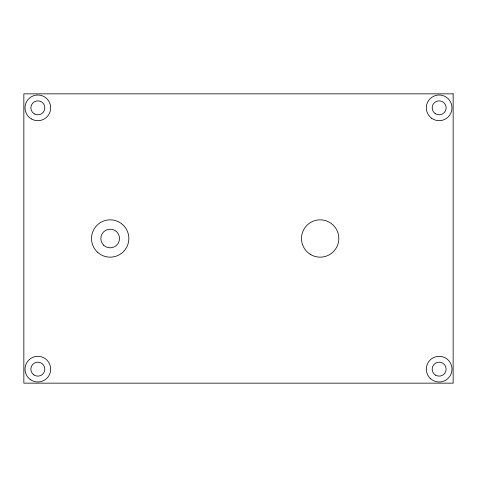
<?xml version="1.0" encoding="UTF-8"?>
<svg xmlns="http://www.w3.org/2000/svg" width="477" height="477" viewBox="0 0 477 477"><rect width="100%" height="100%" fill="white"/><g stroke="black" fill="none" stroke-linecap="round" stroke-linejoin="round"><path stroke-width="0.72" d="M453.15 93.844L23.85 93.844L23.85 383.156L453.15 383.156L453.15 93.844M31.434 118.958A12.831 12.831 0 0 0 50.681 107.844A12.831 12.831 0 0 0 31.434 96.73A12.831 12.831 0 0 0 31.434 118.958M30.254 379.495A12.831 12.831 0 0 0 50.604 370.563A12.831 12.831 0 0 0 32.692 357.404A12.831 12.831 0 0 0 30.254 379.495M430.391 378.529A12.831 12.831 0 0 0 451.653 372.06A12.831 12.831 0 0 0 435.412 356.879A12.831 12.831 0 0 0 430.391 378.529M431.673 118.272A12.831 12.831 0 0 0 451.922 109.102A12.831 12.831 0 0 0 433.855 96.151A12.831 12.831 0 0 0 431.673 118.272M310.825 254.664A18.663 18.663 0 0 0 338.825 238.5A18.663 18.663 0 0 0 310.825 222.336A18.663 18.663 0 0 0 310.825 254.664M97.845 252.512A18.663 18.663 0 0 0 128.474 242.179A18.663 18.663 0 0 0 104.213 220.815A18.663 18.663 0 0 0 97.845 252.512M103.575 245.1A9.331 9.331 0 0 0 119.19 240.915A9.331 9.331 0 0 0 107.76 229.485A9.331 9.331 0 0 0 103.575 245.1M435.155 113.586A7 7 0 0 0 446.126 108.434A7 7 0 0 0 436.175 101.506A7 7 0 0 0 435.155 113.586M435.65 375.22A7 7 0 0 0 446.15 369.156A7 7 0 0 0 435.65 363.092A7 7 0 0 0 435.65 375.22M33.939 374.964A7 7 0 0 0 44.832 369.639A7 7 0 0 0 34.773 362.866A7 7 0 0 0 33.939 374.964M34.35 113.908A7 7 0 0 0 44.85 107.844A7 7 0 0 0 34.35 101.78A7 7 0 0 0 34.35 113.908"/></g></svg>
